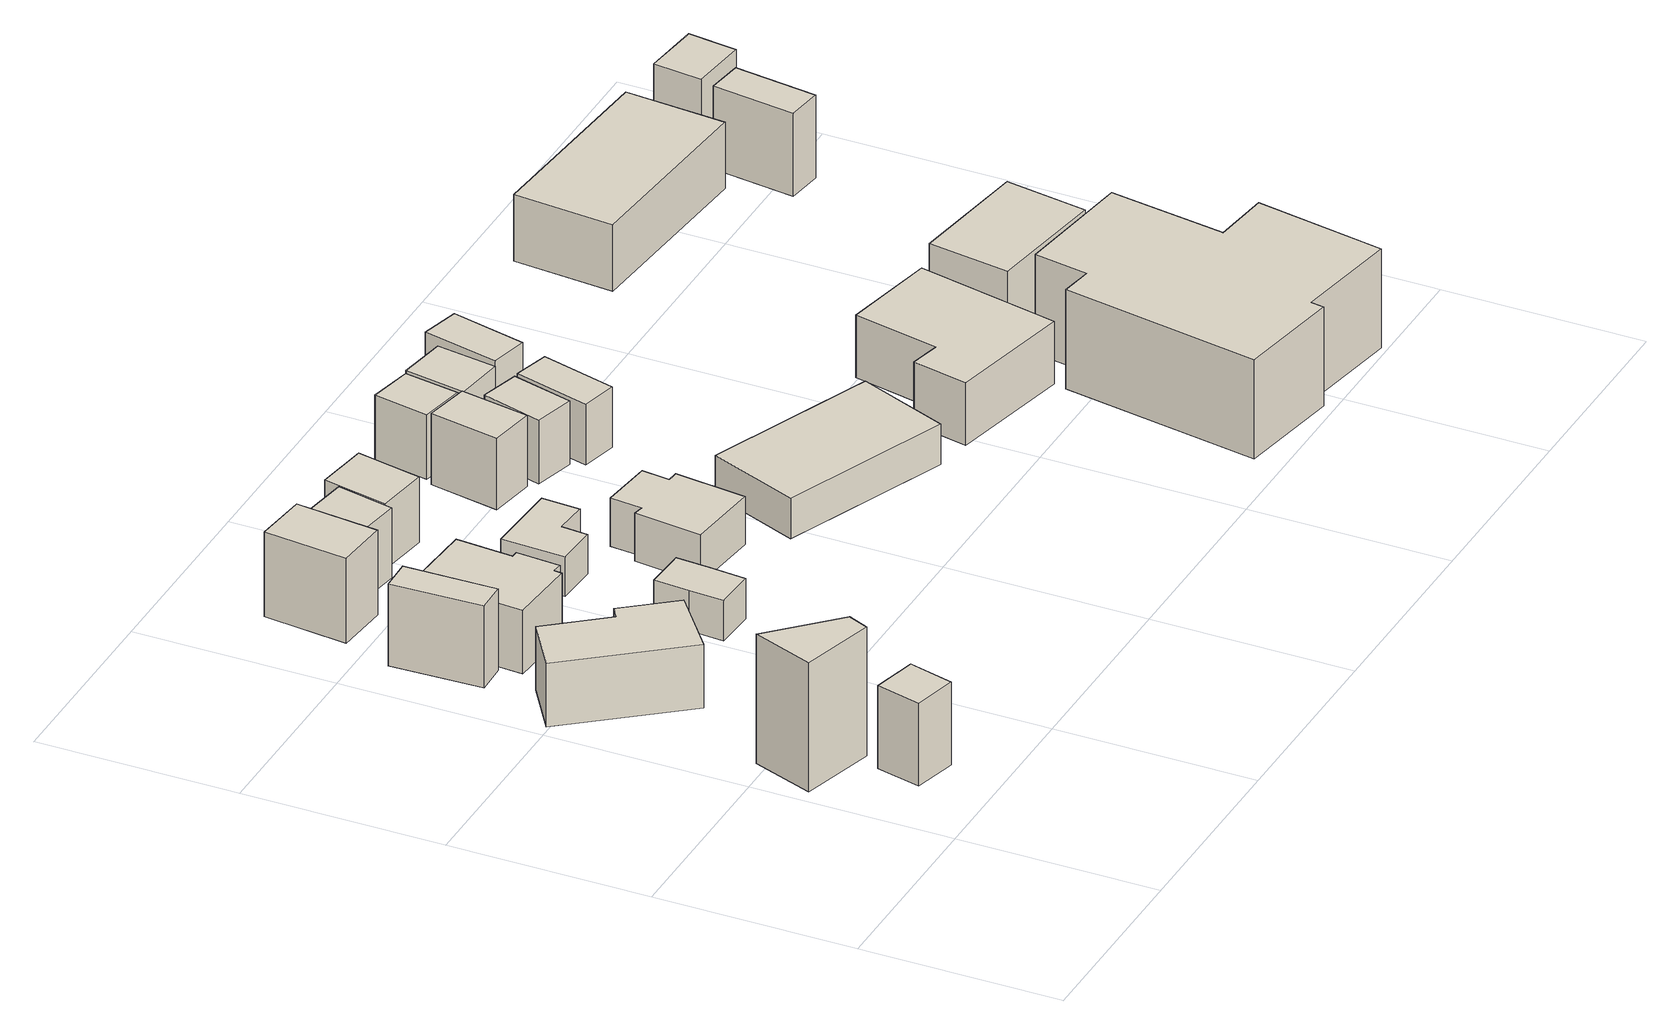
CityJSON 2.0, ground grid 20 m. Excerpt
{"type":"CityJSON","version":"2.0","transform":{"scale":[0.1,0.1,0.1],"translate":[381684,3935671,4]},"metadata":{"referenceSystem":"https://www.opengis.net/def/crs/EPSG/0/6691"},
"CityObjects":{
"building1":{"type":"Building","attributes":{"平成28年度建物利用現況.図形面積":35.05,"平成28年度建物利用現況.建物地上階数":3,"平成28年度建物利用現況.建物地下階数":0,"平成28年度建物利用現況.建物構造コード":"11","平成28年度建物利用現況.建物用途分類コード":"131","平成28年度建物利用現況.建物用途細分類コード":"0","平成28年度建物利用現況.延べ面積換算コード":"1","平成28年度建物利用現況.変化フラグ":"0","平成28年度建物利用現況.延べ面積換算係数":"1.000","平成28年度建物利用現況.過年度修正フラグ":"0","平成28年度建物利用現況.調整フラグ":"0","平成28年度建物利用現況.区市町村コード":"111","平成28年度建物利用現況.大字・町コード":"59","平成28年度建物利用現況.町・丁目コード":"3","平成28年度建物利用現況.13_区市町村コード_大字・町コード_町・丁目コード":"13111059003","平成28年度建物利用現況.区市町村名称":"大田区","平成28年度建物利用現況.町丁目名称":"矢口三丁目","地域地区":"11,18,25","多摩川浸水想定区域（計画規模）.規模":"L1","多摩川浸水想定区域（計画規模）.浸水ランク":"2","多摩川浸水想定区域（計画規模）.浸水深":1.45,"多摩川浸水想定区域（想定最大規模）.規模":"L2","多摩川浸水想定区域（想定最大規模）.浸水ランク":"2","多摩川浸水想定区域（想定最大規模）.浸水深":2.2,"多摩川浸水想定区域（想定最大規模）.継続時間":1,"城南地区浸水想定区域（想定最大規模）.規模":"L2","城南地区浸水想定区域（想定最大規模）.浸水ランク":"1","城南地区浸水想定区域（想定最大規模）.浸水深":0.032,"usage":"411","measuredHeight":13.8,"storeysAboveGround":3,"storeysBelowGround":0,"BuildingDetails.buildingRoofEdgeArea":35.05,"BuildingDetails.fireproofStructureType":"1001","BuildingDetails.districtsAndZonesType":"11","BuildingDetails.landUsePlanType":"2111","BuildingDetails.prefecture":"13","BuildingDetails.city":"13111","BuildingDetails.surveyYear":2016},"geometry":[{"type":"Solid","lod":"1","boundaries":[[[[0,1,2,3]],[[2,4,5,3]],[[1,6,4,2]],[[0,7,6,1]],[[3,5,7,0]],[[4,6,7,5]]]]}]},
"building2":{"type":"Building","attributes":{"平成28年度建物利用現況.図形面積":21.27,"平成28年度建物利用現況.建物地上階数":3,"平成28年度建物利用現況.建物地下階数":0,"平成28年度建物利用現況.建物構造コード":"12","平成28年度建物利用現況.建物用途分類コード":"131","平成28年度建物利用現況.建物用途細分類コード":"0","平成28年度建物利用現況.延べ面積換算コード":"2","平成28年度建物利用現況.変化フラグ":"2","平成28年度建物利用現況.延べ面積換算係数":"0.850","平成28年度建物利用現況.過年度修正フラグ":"0","平成28年度建物利用現況.調整フラグ":"0","平成28年度建物利用現況.区市町村コード":"111","平成28年度建物利用現況.大字・町コード":"59","平成28年度建物利用現況.町・丁目コード":"3","平成28年度建物利用現況.13_区市町村コード_大字・町コード_町・丁目コード":"13111059003","平成28年度建物利用現況.区市町村名称":"大田区","平成28年度建物利用現況.町丁目名称":"矢口三丁目","地域地区":"11,18,25","多摩川浸水想定区域（計画規模）.規模":"L1","多摩川浸水想定区域（計画規模）.浸水ランク":"2","多摩川浸水想定区域（計画規模）.浸水深":1.15,"多摩川浸水想定区域（想定最大規模）.規模":"L2","多摩川浸水想定区域（想定最大規模）.浸水ランク":"2","多摩川浸水想定区域（想定最大規模）.浸水深":1.9,"多摩川浸水想定区域（想定最大規模）.継続時間":1,"城南地区浸水想定区域（想定最大規模）.規模":"L2","城南地区浸水想定区域（想定最大規模）.浸水ランク":"1","城南地区浸水想定区域（想定最大規模）.浸水深":0.006,"usage":"411","measuredHeight":9.3,"storeysAboveGround":3,"storeysBelowGround":0,"BuildingDetails.buildingRoofEdgeArea":21.27,"BuildingDetails.fireproofStructureType":"1002","BuildingDetails.districtsAndZonesType":"11","BuildingDetails.landUsePlanType":"2111","BuildingDetails.prefecture":"13","BuildingDetails.city":"13111","BuildingDetails.surveyYear":2016},"geometry":[{"type":"Solid","lod":"1","boundaries":[[[[8,9,10,11]],[[10,12,13,11]],[[9,14,12,10]],[[8,15,14,9]],[[11,13,15,8]],[[12,14,15,13]]]]}]},
"building3":{"type":"Building","attributes":{"平成28年度建物利用現況.図形面積":94.79,"平成28年度建物利用現況.建物地上階数":2,"平成28年度建物利用現況.建物地下階数":0,"平成28年度建物利用現況.建物構造コード":"21","平成28年度建物利用現況.建物用途分類コード":"132","平成28年度建物利用現況.建物用途細分類コード":"0","平成28年度建物利用現況.延べ面積換算コード":"1","平成28年度建物利用現況.変化フラグ":"0","平成28年度建物利用現況.延べ面積換算係数":"1.000","平成28年度建物利用現況.過年度修正フラグ":"0","平成28年度建物利用現況.調整フラグ":"0","平成28年度建物利用現況.区市町村コード":"111","平成28年度建物利用現況.大字・町コード":"59","平成28年度建物利用現況.町・丁目コード":"3","平成28年度建物利用現況.13_区市町村コード_大字・町コード_町・丁目コード":"13111059003","平成28年度建物利用現況.区市町村名称":"大田区","平成28年度建物利用現況.町丁目名称":"矢口三丁目","地域地区":"11,18,25","多摩川浸水想定区域（計画規模）.規模":"L1","多摩川浸水想定区域（計画規模）.浸水ランク":"2","多摩川浸水想定区域（計画規模）.浸水深":1.55,"多摩川浸水想定区域（想定最大規模）.規模":"L2","多摩川浸水想定区域（想定最大規模）.浸水ランク":"2","多摩川浸水想定区域（想定最大規模）.浸水深":2.3,"多摩川浸水想定区域（想定最大規模）.継続時間":1,"城南地区浸水想定区域（想定最大規模）.規模":"L2","城南地区浸水想定区域（想定最大規模）.浸水ランク":"1","城南地区浸水想定区域（想定最大規模）.浸水深":0.013,"usage":"412","measuredHeight":7.3,"storeysAboveGround":2,"storeysBelowGround":0,"BuildingDetails.buildingRoofEdgeArea":94.79,"BuildingDetails.fireproofStructureType":"1003","BuildingDetails.districtsAndZonesType":"11","BuildingDetails.landUsePlanType":"2112","BuildingDetails.prefecture":"13","BuildingDetails.city":"13111","BuildingDetails.surveyYear":2016},"geometry":[{"type":"Solid","lod":"1","boundaries":[[[[16,17,18,19,20,21]],[[20,22,23,21]],[[19,24,22,20]],[[18,25,24,19]],[[17,26,25,18]],[[16,27,26,17]],[[21,23,27,16]],[[22,24,25,26,27,23]]]]}]},
"building4":{"type":"Building","attributes":{"平成28年度建物利用現況.図形面積":28.7,"平成28年度建物利用現況.建物地上階数":3,"平成28年度建物利用現況.建物地下階数":0,"平成28年度建物利用現況.建物構造コード":"12","平成28年度建物利用現況.建物用途分類コード":"131","平成28年度建物利用現況.建物用途細分類コード":"0","平成28年度建物利用現況.延べ面積換算コード":"2","平成28年度建物利用現況.変化フラグ":"0","平成28年度建物利用現況.延べ面積換算係数":"0.850","平成28年度建物利用現況.過年度修正フラグ":"0","平成28年度建物利用現況.調整フラグ":"0","平成28年度建物利用現況.区市町村コード":"111","平成28年度建物利用現況.大字・町コード":"59","平成28年度建物利用現況.町・丁目コード":"3","平成28年度建物利用現況.13_区市町村コード_大字・町コード_町・丁目コード":"13111059003","平成28年度建物利用現況.区市町村名称":"大田区","平成28年度建物利用現況.町丁目名称":"矢口三丁目","地域地区":"11,18,25","多摩川浸水想定区域（計画規模）.規模":"L1","多摩川浸水想定区域（計画規模）.浸水ランク":"2","多摩川浸水想定区域（計画規模）.浸水深":1.16,"多摩川浸水想定区域（想定最大規模）.規模":"L2","多摩川浸水想定区域（想定最大規模）.浸水ランク":"2","多摩川浸水想定区域（想定最大規模）.浸水深":1.84,"多摩川浸水想定区域（想定最大規模）.継続時間":1,"城南地区浸水想定区域（想定最大規模）.規模":"L2","城南地区浸水想定区域（想定最大規模）.浸水ランク":"1","城南地区浸水想定区域（想定最大規模）.浸水深":0.013,"usage":"411","measuredHeight":9.2,"storeysAboveGround":3,"storeysBelowGround":0,"BuildingDetails.buildingRoofEdgeArea":28.7,"BuildingDetails.fireproofStructureType":"1002","BuildingDetails.districtsAndZonesType":"11","BuildingDetails.landUsePlanType":"2111","BuildingDetails.prefecture":"13","BuildingDetails.city":"13111","BuildingDetails.surveyYear":2016},"geometry":[{"type":"Solid","lod":"1","boundaries":[[[[28,29,30,31]],[[30,32,33,31]],[[29,34,32,30]],[[28,35,34,29]],[[31,33,35,28]],[[32,34,35,33]]]]}]},
"building5":{"type":"Building","attributes":{"地域地区":"11,18,25","多摩川浸水想定区域（計画規模）.規模":"L1","多摩川浸水想定区域（計画規模）.浸水ランク":"2","多摩川浸水想定区域（計画規模）.浸水深":1.46,"多摩川浸水想定区域（想定最大規模）.規模":"L2","多摩川浸水想定区域（想定最大規模）.浸水ランク":"2","多摩川浸水想定区域（想定最大規模）.浸水深":2.14,"多摩川浸水想定区域（想定最大規模）.継続時間":1,"城南地区浸水想定区域（想定最大規模）.規模":"L2","城南地区浸水想定区域（想定最大規模）.浸水ランク":"1","城南地区浸水想定区域（想定最大規模）.浸水深":0.171,"usage":"412","measuredHeight":8.2,"BuildingDetails.fireproofStructureType":"0","BuildingDetails.districtsAndZonesType":"11","BuildingDetails.landUsePlanType":"0","BuildingDetails.prefecture":"13","BuildingDetails.city":"13111","BuildingDetails.surveyYear":2016},"geometry":[{"type":"Solid","lod":"1","boundaries":[[[[36,37,38,39,40,41,42,43]],[[42,44,45,43]],[[41,46,44,42]],[[40,47,46,41]],[[39,48,47,40]],[[38,49,48,39]],[[37,50,49,38]],[[36,51,50,37]],[[43,45,51,36]],[[44,46,47,48,49,50,51,45]]]]}]},
"building6":{"type":"Building","attributes":{"平成28年度建物利用現況.図形面積":45.7,"平成28年度建物利用現況.建物地上階数":2,"平成28年度建物利用現況.建物地下階数":0,"平成28年度建物利用現況.建物構造コード":"21","平成28年度建物利用現況.建物用途分類コード":"131","平成28年度建物利用現況.建物用途細分類コード":"0","平成28年度建物利用現況.延べ面積換算コード":"1","平成28年度建物利用現況.変化フラグ":"0","平成28年度建物利用現況.延べ面積換算係数":"1.000","平成28年度建物利用現況.過年度修正フラグ":"0","平成28年度建物利用現況.調整フラグ":"0","平成28年度建物利用現況.区市町村コード":"111","平成28年度建物利用現況.大字・町コード":"59","平成28年度建物利用現況.町・丁目コード":"3","平成28年度建物利用現況.13_区市町村コード_大字・町コード_町・丁目コード":"13111059003","平成28年度建物利用現況.区市町村名称":"大田区","平成28年度建物利用現況.町丁目名称":"矢口三丁目","地域地区":"11,18,25","多摩川浸水想定区域（計画規模）.規模":"L1","多摩川浸水想定区域（計画規模）.浸水ランク":"2","多摩川浸水想定区域（計画規模）.浸水深":1.4,"多摩川浸水想定区域（想定最大規模）.規模":"L2","多摩川浸水想定区域（想定最大規模）.浸水ランク":"2","多摩川浸水想定区域（想定最大規模）.浸水深":2.05,"多摩川浸水想定区域（想定最大規模）.継続時間":1,"城南地区浸水想定区域（想定最大規模）.規模":"L2","城南地区浸水想定区域（想定最大規模）.浸水ランク":"1","城南地区浸水想定区域（想定最大規模）.浸水深":0.172,"usage":"411","measuredHeight":9.5,"storeysAboveGround":2,"storeysBelowGround":0,"BuildingDetails.buildingRoofEdgeArea":45.7,"BuildingDetails.fireproofStructureType":"1003","BuildingDetails.districtsAndZonesType":"11","BuildingDetails.landUsePlanType":"2111","BuildingDetails.prefecture":"13","BuildingDetails.city":"13111","BuildingDetails.surveyYear":2016},"geometry":[{"type":"Solid","lod":"1","boundaries":[[[[52,53,54,55]],[[54,56,57,55]],[[53,58,56,54]],[[52,59,58,53]],[[55,57,59,52]],[[56,58,59,57]]]]}]},
"building7":{"type":"Building","attributes":{"平成28年度建物利用現況.図形面積":29.12,"平成28年度建物利用現況.建物地上階数":0,"平成28年度建物利用現況.建物地下階数":0,"平成28年度建物利用現況.建物構造コード":"0","平成28年度建物利用現況.建物用途分類コード":"112","平成28年度建物利用現況.建物用途細分類コード":"3","平成28年度建物利用現況.延べ面積換算コード":"0","平成28年度建物利用現況.変化フラグ":"0","平成28年度建物利用現況.延べ面積換算係数":"0.000","平成28年度建物利用現況.過年度修正フラグ":"0","平成28年度建物利用現況.調整フラグ":"1","平成28年度建物利用現況.説明注記":"物置","平成28年度建物利用現況.区市町村コード":"111","平成28年度建物利用現況.大字・町コード":"59","平成28年度建物利用現況.町・丁目コード":"3","平成28年度建物利用現況.13_区市町村コード_大字・町コード_町・丁目コード":"13111059003","平成28年度建物利用現況.区市町村名称":"大田区","平成28年度建物利用現況.町丁目名称":"矢口三丁目","地域地区":"11,18,25","多摩川浸水想定区域（計画規模）.規模":"L1","多摩川浸水想定区域（計画規模）.浸水ランク":"2","多摩川浸水想定区域（計画規模）.浸水深":1.82,"多摩川浸水想定区域（想定最大規模）.規模":"L2","多摩川浸水想定区域（想定最大規模）.浸水ランク":"2","多摩川浸水想定区域（想定最大規模）.浸水深":2.57,"多摩川浸水想定区域（想定最大規模）.継続時間":1,"城南地区浸水想定区域（想定最大規模）.規模":"L2","城南地区浸水想定区域（想定最大規模）.浸水ランク":"1","城南地区浸水想定区域（想定最大規模）.浸水深":0.171,"usage":"4227","measuredHeight":6.9,"BuildingDetails.buildingRoofEdgeArea":29.12,"BuildingDetails.fireproofStructureType":"0","BuildingDetails.districtsAndZonesType":"11","BuildingDetails.landUsePlanType":"2142","BuildingDetails.prefecture":"13","BuildingDetails.city":"13111","BuildingDetails.surveyYear":2016},"geometry":[{"type":"Solid","lod":"1","boundaries":[[[[60,61,62,63,64,65]],[[64,66,67,65]],[[63,68,66,64]],[[62,69,68,63]],[[61,70,69,62]],[[60,71,70,61]],[[65,67,71,60]],[[66,68,69,70,71,67]]]]}]},
"building8":{"type":"Building","attributes":{"平成28年度建物利用現況.図形面積":29.95,"平成28年度建物利用現況.建物地上階数":3,"平成28年度建物利用現況.建物地下階数":0,"平成28年度建物利用現況.建物構造コード":"21","平成28年度建物利用現況.建物用途分類コード":"131","平成28年度建物利用現況.建物用途細分類コード":"0","平成28年度建物利用現況.延べ面積換算コード":"1","平成28年度建物利用現況.変化フラグ":"0","平成28年度建物利用現況.延べ面積換算係数":"1.000","平成28年度建物利用現況.過年度修正フラグ":"0","平成28年度建物利用現況.調整フラグ":"0","平成28年度建物利用現況.区市町村コード":"111","平成28年度建物利用現況.大字・町コード":"59","平成28年度建物利用現況.町・丁目コード":"3","平成28年度建物利用現況.13_区市町村コード_大字・町コード_町・丁目コード":"13111059003","平成28年度建物利用現況.区市町村名称":"大田区","平成28年度建物利用現況.町丁目名称":"矢口三丁目","地域地区":"11,18,25","多摩川浸水想定区域（計画規模）.規模":"L1","多摩川浸水想定区域（計画規模）.浸水ランク":"2","多摩川浸水想定区域（計画規模）.浸水深":1.4,"多摩川浸水想定区域（想定最大規模）.規模":"L2","多摩川浸水想定区域（想定最大規模）.浸水ランク":"2","多摩川浸水想定区域（想定最大規模）.浸水深":2.05,"多摩川浸水想定区域（想定最大規模）.継続時間":1,"城南地区浸水想定区域（想定最大規模）.規模":"L2","城南地区浸水想定区域（想定最大規模）.浸水ランク":"1","城南地区浸水想定区域（想定最大規模）.浸水深":0.172,"usage":"411","measuredHeight":8.9,"storeysAboveGround":3,"storeysBelowGround":0,"BuildingDetails.buildingRoofEdgeArea":29.95,"BuildingDetails.fireproofStructureType":"1003","BuildingDetails.districtsAndZonesType":"11","BuildingDetails.landUsePlanType":"2111","BuildingDetails.prefecture":"13","BuildingDetails.city":"13111","BuildingDetails.surveyYear":2016},"geometry":[{"type":"Solid","lod":"1","boundaries":[[[[72,73,74,75]],[[74,76,77,75]],[[73,78,76,74]],[[72,79,78,73]],[[75,77,79,72]],[[76,78,79,77]]]]}]},
"building9":{"type":"Building","attributes":{"地域地区":"11,18,25","多摩川浸水想定区域（計画規模）.規模":"L1","多摩川浸水想定区域（計画規模）.浸水ランク":"2","多摩川浸水想定区域（計画規模）.浸水深":1.82,"多摩川浸水想定区域（想定最大規模）.規模":"L2","多摩川浸水想定区域（想定最大規模）.浸水ランク":"2","多摩川浸水想定区域（想定最大規模）.浸水深":2.57,"多摩川浸水想定区域（想定最大規模）.継続時間":1,"城南地区浸水想定区域（想定最大規模）.規模":"L2","城南地区浸水想定区域（想定最大規模）.浸水ランク":"1","城南地区浸水想定区域（想定最大規模）.浸水深":0.171,"usage":"4227","measuredHeight":4.7,"BuildingDetails.fireproofStructureType":"0","BuildingDetails.districtsAndZonesType":"11","BuildingDetails.landUsePlanType":"0","BuildingDetails.prefecture":"13","BuildingDetails.city":"13111","BuildingDetails.surveyYear":2016},"geometry":[{"type":"Solid","lod":"1","boundaries":[[[[80,81,82,83,84,85]],[[84,86,87,85]],[[83,88,86,84]],[[82,89,88,83]],[[81,90,89,82]],[[80,91,90,81]],[[85,87,91,80]],[[86,88,89,90,91,87]]]]}]},
"building10":{"type":"Building","attributes":{"平成28年度建物利用現況.図形面積":35.37,"平成28年度建物利用現況.建物地上階数":2,"平成28年度建物利用現況.建物地下階数":0,"平成28年度建物利用現況.建物構造コード":"21","平成28年度建物利用現況.建物用途分類コード":"131","平成28年度建物利用現況.建物用途細分類コード":"0","平成28年度建物利用現況.延べ面積換算コード":"1","平成28年度建物利用現況.変化フラグ":"0","平成28年度建物利用現況.延べ面積換算係数":"1.000","平成28年度建物利用現況.過年度修正フラグ":"0","平成28年度建物利用現況.調整フラグ":"0","平成28年度建物利用現況.区市町村コード":"111","平成28年度建物利用現況.大字・町コード":"59","平成28年度建物利用現況.町・丁目コード":"3","平成28年度建物利用現況.13_区市町村コード_大字・町コード_町・丁目コード":"13111059003","平成28年度建物利用現況.区市町村名称":"大田区","平成28年度建物利用現況.町丁目名称":"矢口三丁目","地域地区":"11,18,25","多摩川浸水想定区域（計画規模）.規模":"L1","多摩川浸水想定区域（計画規模）.浸水ランク":"2","多摩川浸水想定区域（計画規模）.浸水深":1.61,"多摩川浸水想定区域（想定最大規模）.規模":"L2","多摩川浸水想定区域（想定最大規模）.浸水ランク":"2","多摩川浸水想定区域（想定最大規模）.浸水深":2.32,"多摩川浸水想定区域（想定最大規模）.継続時間":1,"城南地区浸水想定区域（想定最大規模）.規模":"L2","城南地区浸水想定区域（想定最大規模）.浸水ランク":"1","城南地区浸水想定区域（想定最大規模）.浸水深":0.173,"usage":"411","measuredHeight":7.5,"storeysAboveGround":2,"storeysBelowGround":0,"BuildingDetails.buildingRoofEdgeArea":35.37,"BuildingDetails.fireproofStructureType":"1003","BuildingDetails.districtsAndZonesType":"11","BuildingDetails.landUsePlanType":"2111","BuildingDetails.prefecture":"13","BuildingDetails.city":"13111","BuildingDetails.surveyYear":2016},"geometry":[{"type":"Solid","lod":"1","boundaries":[[[[92,93,94,95]],[[94,96,97,95]],[[93,98,96,94]],[[92,99,98,93]],[[95,97,99,92]],[[96,98,99,97]]]]}]},
"building11":{"type":"Building","attributes":{"平成28年度建物利用現況.図形面積":67.79,"平成28年度建物利用現況.建物構造コード":"21","平成28年度建物利用現況.建物用途分類コード":"112","平成28年度建物利用現況.建物用途細分類コード":"3","平成28年度建物利用現況.延べ面積換算コード":"1","平成28年度建物利用現況.変化フラグ":"0","平成28年度建物利用現況.延べ面積換算係数":"1.000","平成28年度建物利用現況.過年度修正フラグ":"0","平成28年度建物利用現況.調整フラグ":"0","平成28年度建物利用現況.区市町村コード":"111","平成28年度建物利用現況.大字・町コード":"59","平成28年度建物利用現況.町・丁目コード":"3","平成28年度建物利用現況.13_区市町村コード_大字・町コード_町・丁目コード":"13111059003","平成28年度建物利用現況.区市町村名称":"大田区","平成28年度建物利用現況.町丁目名称":"矢口三丁目","地域地区":"11,18,25","多摩川浸水想定区域（計画規模）.規模":"L1","多摩川浸水想定区域（計画規模）.浸水ランク":"2","多摩川浸水想定区域（計画規模）.浸水深":1.82,"多摩川浸水想定区域（想定最大規模）.規模":"L2","多摩川浸水想定区域（想定最大規模）.浸水ランク":"2","多摩川浸水想定区域（想定最大規模）.浸水深":2.57,"多摩川浸水想定区域（想定最大規模）.継続時間":1,"城南地区浸水想定区域（想定最大規模）.規模":"L2","城南地区浸水想定区域（想定最大規模）.浸水ランク":"1","城南地区浸水想定区域（想定最大規模）.浸水深":0.174,"usage":"4227","measuredHeight":6.2,"storeysAboveGround":1,"storeysBelowGround":0,"BuildingDetails.buildingRoofEdgeArea":67.79,"BuildingDetails.fireproofStructureType":"1003","BuildingDetails.districtsAndZonesType":"11","BuildingDetails.landUsePlanType":"2142","BuildingDetails.prefecture":"13","BuildingDetails.city":"13111","BuildingDetails.surveyYear":2016},"geometry":[{"type":"Solid","lod":"1","boundaries":[[[[100,101,102,103,104,105,106,107]],[[106,108,109,107]],[[105,110,108,106]],[[104,111,110,105]],[[103,112,111,104]],[[102,113,112,103]],[[101,114,113,102]],[[100,115,114,101]],[[107,109,115,100]],[[108,110,111,112,113,114,115,109]]]]}]},
"building12":{"type":"Building","attributes":{"平成28年度建物利用現況.図形面積":33.08,"平成28年度建物利用現況.建物地上階数":2,"平成28年度建物利用現況.建物地下階数":0,"平成28年度建物利用現況.建物構造コード":"21","平成28年度建物利用現況.建物用途分類コード":"131","平成28年度建物利用現況.建物用途細分類コード":"0","平成28年度建物利用現況.延べ面積換算コード":"1","平成28年度建物利用現況.変化フラグ":"0","平成28年度建物利用現況.延べ面積換算係数":"1.000","平成28年度建物利用現況.過年度修正フラグ":"0","平成28年度建物利用現況.調整フラグ":"0","平成28年度建物利用現況.区市町村コード":"111","平成28年度建物利用現況.大字・町コード":"59","平成28年度建物利用現況.町・丁目コード":"3","平成28年度建物利用現況.13_区市町村コード_大字・町コード_町・丁目コード":"13111059003","平成28年度建物利用現況.区市町村名称":"大田区","平成28年度建物利用現況.町丁目名称":"矢口三丁目","地域地区":"11,18,25","多摩川浸水想定区域（計画規模）.規模":"L1","多摩川浸水想定区域（計画規模）.浸水ランク":"2","多摩川浸水想定区域（計画規模）.浸水深":1.71,"多摩川浸水想定区域（想定最大規模）.規模":"L2","多摩川浸水想定区域（想定最大規模）.浸水ランク":"2","多摩川浸水想定区域（想定最大規模）.浸水深":2.42,"多摩川浸水想定区域（想定最大規模）.継続時間":1,"城南地区浸水想定区域（想定最大規模）.規模":"L2","城南地区浸水想定区域（想定最大規模）.浸水ランク":"1","城南地区浸水想定区域（想定最大規模）.浸水深":0.208,"usage":"411","measuredHeight":8.7,"storeysAboveGround":2,"storeysBelowGround":0,"BuildingDetails.buildingRoofEdgeArea":33.08,"BuildingDetails.fireproofStructureType":"1003","BuildingDetails.districtsAndZonesType":"11","BuildingDetails.landUsePlanType":"2111","BuildingDetails.prefecture":"13","BuildingDetails.city":"13111","BuildingDetails.surveyYear":2016},"geometry":[{"type":"Solid","lod":"1","boundaries":[[[[116,117,118,119]],[[118,120,121,119]],[[117,122,120,118]],[[116,123,122,117]],[[119,121,123,116]],[[120,122,123,121]]]]}]},
"building13":{"type":"Building","attributes":{"平成28年度建物利用現況.図形面積":25.25,"平成28年度建物利用現況.建物地上階数":2,"平成28年度建物利用現況.建物地下階数":0,"平成28年度建物利用現況.建物構造コード":"21","平成28年度建物利用現況.建物用途分類コード":"131","平成28年度建物利用現況.建物用途細分類コード":"0","平成28年度建物利用現況.延べ面積換算コード":"1","平成28年度建物利用現況.変化フラグ":"0","平成28年度建物利用現況.延べ面積換算係数":"1.000","平成28年度建物利用現況.過年度修正フラグ":"0","平成28年度建物利用現況.調整フラグ":"0","平成28年度建物利用現況.区市町村コード":"111","平成28年度建物利用現況.大字・町コード":"59","平成28年度建物利用現況.町・丁目コード":"3","平成28年度建物利用現況.13_区市町村コード_大字・町コード_町・丁目コード":"13111059003","平成28年度建物利用現況.区市町村名称":"大田区","平成28年度建物利用現況.町丁目名称":"矢口三丁目","地域地区":"11,18,25","多摩川浸水想定区域（計画規模）.規模":"L1","多摩川浸水想定区域（計画規模）.浸水ランク":"2","多摩川浸水想定区域（計画規模）.浸水深":1.81,"多摩川浸水想定区域（想定最大規模）.規模":"L2","多摩川浸水想定区域（想定最大規模）.浸水ランク":"2","多摩川浸水想定区域（想定最大規模）.浸水深":2.52,"多摩川浸水想定区域（想定最大規模）.継続時間":1,"城南地区浸水想定区域（想定最大規模）.規模":"L2","城南地区浸水想定区域（想定最大規模）.浸水ランク":"1","城南地区浸水想定区域（想定最大規模）.浸水深":0.208,"usage":"411","measuredHeight":7.1,"storeysAboveGround":2,"storeysBelowGround":0,"BuildingDetails.buildingRoofEdgeArea":25.25,"BuildingDetails.fireproofStructureType":"1003","BuildingDetails.districtsAndZonesType":"11","BuildingDetails.landUsePlanType":"2111","BuildingDetails.prefecture":"13","BuildingDetails.city":"13111","BuildingDetails.surveyYear":2016},"geometry":[{"type":"Solid","lod":"1","boundaries":[[[[124,125,126,127]],[[126,128,129,127]],[[125,130,128,126]],[[124,131,130,125]],[[127,129,131,124]],[[128,130,131,129]]]]}]},
"building14":{"type":"Building","attributes":{"平成28年度建物利用現況.図形面積":26.09,"平成28年度建物利用現況.建物地上階数":2,"平成28年度建物利用現況.建物地下階数":0,"平成28年度建物利用現況.建物構造コード":"21","平成28年度建物利用現況.建物用途分類コード":"131","平成28年度建物利用現況.建物用途細分類コード":"0","平成28年度建物利用現況.延べ面積換算コード":"1","平成28年度建物利用現況.変化フラグ":"0","平成28年度建物利用現況.延べ面積換算係数":"1.000","平成28年度建物利用現況.過年度修正フラグ":"0","平成28年度建物利用現況.調整フラグ":"0","平成28年度建物利用現況.区市町村コード":"111","平成28年度建物利用現況.大字・町コード":"59","平成28年度建物利用現況.町・丁目コード":"3","平成28年度建物利用現況.13_区市町村コード_大字・町コード_町・丁目コード":"13111059003","平成28年度建物利用現況.区市町村名称":"大田区","平成28年度建物利用現況.町丁目名称":"矢口三丁目","地域地区":"11,18,25","多摩川浸水想定区域（計画規模）.規模":"L1","多摩川浸水想定区域（計画規模）.浸水ランク":"2","多摩川浸水想定区域（計画規模）.浸水深":1.71,"多摩川浸水想定区域（想定最大規模）.規模":"L2","多摩川浸水想定区域（想定最大規模）.浸水ランク":"2","多摩川浸水想定区域（想定最大規模）.浸水深":2.42,"多摩川浸水想定区域（想定最大規模）.継続時間":1,"城南地区浸水想定区域（想定最大規模）.規模":"L2","城南地区浸水想定区域（想定最大規模）.浸水ランク":"1","城南地区浸水想定区域（想定最大規模）.浸水深":0.173,"usage":"411","measuredHeight":7,"storeysAboveGround":2,"storeysBelowGround":0,"BuildingDetails.buildingRoofEdgeArea":26.09,"BuildingDetails.fireproofStructureType":"1003","BuildingDetails.districtsAndZonesType":"11","BuildingDetails.landUsePlanType":"2111","BuildingDetails.prefecture":"13","BuildingDetails.city":"13111","BuildingDetails.surveyYear":2016},"geometry":[{"type":"Solid","lod":"1","boundaries":[[[[132,133,134,135]],[[134,136,137,135]],[[133,138,136,134]],[[132,139,138,133]],[[135,137,139,132]],[[136,138,139,137]]]]}]},
"building15":{"type":"Building","attributes":{"地域地区":"11,18,25","多摩川浸水想定区域（計画規模）.規模":"L1","多摩川浸水想定区域（計画規模）.浸水ランク":"2","多摩川浸水想定区域（計画規模）.浸水深":1.82,"多摩川浸水想定区域（想定最大規模）.規模":"L2","多摩川浸水想定区域（想定最大規模）.浸水ランク":"2","多摩川浸水想定区域（想定最大規模）.浸水深":2.57,"多摩川浸水想定区域（想定最大規模）.継続時間":1,"城南地区浸水想定区域（想定最大規模）.規模":"L2","城南地区浸水想定区域（想定最大規模）.浸水ランク":"1","城南地区浸水想定区域（想定最大規模）.浸水深":0.174,"measuredHeight":5.2,"BuildingDetails.fireproofStructureType":"0","BuildingDetails.districtsAndZonesType":"11","BuildingDetails.landUsePlanType":"0","BuildingDetails.prefecture":"13","BuildingDetails.city":"13111","BuildingDetails.surveyYear":2016},"geometry":[{"type":"Solid","lod":"1","boundaries":[[[[140,141,142,143]],[[142,144,145,143]],[[141,146,144,142]],[[140,147,146,141]],[[143,145,147,140]],[[144,146,147,145]]]]}]},
"building16":{"type":"Building","attributes":{"平成28年度建物利用現況.図形面積":29.08,"平成28年度建物利用現況.建物地上階数":2,"平成28年度建物利用現況.建物地下階数":0,"平成28年度建物利用現況.建物構造コード":"21","平成28年度建物利用現況.建物用途分類コード":"131","平成28年度建物利用現況.建物用途細分類コード":"0","平成28年度建物利用現況.延べ面積換算コード":"1","平成28年度建物利用現況.変化フラグ":"0","平成28年度建物利用現況.延べ面積換算係数":"1.000","平成28年度建物利用現況.過年度修正フラグ":"0","平成28年度建物利用現況.調整フラグ":"0","平成28年度建物利用現況.区市町村コード":"111","平成28年度建物利用現況.大字・町コード":"59","平成28年度建物利用現況.町・丁目コード":"3","平成28年度建物利用現況.13_区市町村コード_大字・町コード_町・丁目コード":"13111059003","平成28年度建物利用現況.区市町村名称":"大田区","平成28年度建物利用現況.町丁目名称":"矢口三丁目","地域地区":"11,18,25","多摩川浸水想定区域（計画規模）.規模":"L1","多摩川浸水想定区域（計画規模）.浸水ランク":"2","多摩川浸水想定区域（計画規模）.浸水深":1.71,"多摩川浸水想定区域（想定最大規模）.規模":"L2","多摩川浸水想定区域（想定最大規模）.浸水ランク":"2","多摩川浸水想定区域（想定最大規模）.浸水深":2.42,"多摩川浸水想定区域（想定最大規模）.継続時間":1,"城南地区浸水想定区域（想定最大規模）.規模":"L2","城南地区浸水想定区域（想定最大規模）.浸水ランク":"1","城南地区浸水想定区域（想定最大規模）.浸水深":0.17,"usage":"411","measuredHeight":6.5,"storeysAboveGround":2,"storeysBelowGround":0,"BuildingDetails.buildingRoofEdgeArea":29.08,"BuildingDetails.fireproofStructureType":"1003","BuildingDetails.districtsAndZonesType":"11","BuildingDetails.landUsePlanType":"2111","BuildingDetails.prefecture":"13","BuildingDetails.city":"13111","BuildingDetails.surveyYear":2016},"geometry":[{"type":"Solid","lod":"1","boundaries":[[[[148,149,150,151]],[[150,152,153,151]],[[149,154,152,150]],[[148,155,154,149]],[[151,153,155,148]],[[152,154,155,153]]]]}]},
"building17":{"type":"Building","attributes":{"平成28年度建物利用現況.図形面積":30.72,"平成28年度建物利用現況.建物地上階数":2,"平成28年度建物利用現況.建物地下階数":0,"平成28年度建物利用現況.建物構造コード":"21","平成28年度建物利用現況.建物用途分類コード":"131","平成28年度建物利用現況.建物用途細分類コード":"0","平成28年度建物利用現況.延べ面積換算コード":"1","平成28年度建物利用現況.変化フラグ":"0","平成28年度建物利用現況.延べ面積換算係数":"1.000","平成28年度建物利用現況.過年度修正フラグ":"0","平成28年度建物利用現況.調整フラグ":"0","平成28年度建物利用現況.区市町村コード":"111","平成28年度建物利用現況.大字・町コード":"59","平成28年度建物利用現況.町・丁目コード":"3","平成28年度建物利用現況.13_区市町村コード_大字・町コード_町・丁目コード":"13111059003","平成28年度建物利用現況.区市町村名称":"大田区","平成28年度建物利用現況.町丁目名称":"矢口三丁目","地域地区":"11,18,25","多摩川浸水想定区域（計画規模）.規模":"L1","多摩川浸水想定区域（計画規模）.浸水ランク":"2","多摩川浸水想定区域（計画規模）.浸水深":1.81,"多摩川浸水想定区域（想定最大規模）.規模":"L2","多摩川浸水想定区域（想定最大規模）.浸水ランク":"2","多摩川浸水想定区域（想定最大規模）.浸水深":2.52,"多摩川浸水想定区域（想定最大規模）.継続時間":1,"城南地区浸水想定区域（想定最大規模）.規模":"L2","城南地区浸水想定区域（想定最大規模）.浸水ランク":"1","城南地区浸水想定区域（想定最大規模）.浸水深":0.208,"usage":"411","measuredHeight":6.9,"storeysAboveGround":2,"storeysBelowGround":0,"BuildingDetails.buildingRoofEdgeArea":30.72,"BuildingDetails.fireproofStructureType":"1003","BuildingDetails.districtsAndZonesType":"11","BuildingDetails.landUsePlanType":"2111","BuildingDetails.prefecture":"13","BuildingDetails.city":"13111","BuildingDetails.surveyYear":2016},"geometry":[{"type":"Solid","lod":"1","boundaries":[[[[156,157,158,159]],[[158,160,161,159]],[[157,162,160,158]],[[156,163,162,157]],[[159,161,163,156]],[[160,162,163,161]]]]}]},
"building18":{"type":"Building","attributes":{"平成28年度建物利用現況.図形面積":30.88,"平成28年度建物利用現況.建物地上階数":2,"平成28年度建物利用現況.建物地下階数":0,"平成28年度建物利用現況.建物構造コード":"21","平成28年度建物利用現況.建物用途分類コード":"131","平成28年度建物利用現況.建物用途細分類コード":"0","平成28年度建物利用現況.延べ面積換算コード":"1","平成28年度建物利用現況.変化フラグ":"0","平成28年度建物利用現況.延べ面積換算係数":"1.000","平成28年度建物利用現況.過年度修正フラグ":"0","平成28年度建物利用現況.調整フラグ":"0","平成28年度建物利用現況.区市町村コード":"111","平成28年度建物利用現況.大字・町コード":"59","平成28年度建物利用現況.町・丁目コード":"3","平成28年度建物利用現況.13_区市町村コード_大字・町コード_町・丁目コード":"13111059003","平成28年度建物利用現況.区市町村名称":"大田区","平成28年度建物利用現況.町丁目名称":"矢口三丁目","地域地区":"11,18,25","多摩川浸水想定区域（計画規模）.規模":"L1","多摩川浸水想定区域（計画規模）.浸水ランク":"2","多摩川浸水想定区域（計画規模）.浸水深":1.68,"多摩川浸水想定区域（想定最大規模）.規模":"L2","多摩川浸水想定区域（想定最大規模）.浸水ランク":"2","多摩川浸水想定区域（想定最大規模）.浸水深":2.42,"多摩川浸水想定区域（想定最大規模）.継続時間":1,"城南地区浸水想定区域（想定最大規模）.規模":"L2","城南地区浸水想定区域（想定最大規模）.浸水ランク":"1","城南地区浸水想定区域（想定最大規模）.浸水深":0.208,"usage":"411","measuredHeight":6.9,"storeysAboveGround":2,"storeysBelowGround":0,"BuildingDetails.buildingRoofEdgeArea":30.88,"BuildingDetails.fireproofStructureType":"1003","BuildingDetails.districtsAndZonesType":"11","BuildingDetails.landUsePlanType":"2111","BuildingDetails.prefecture":"13","BuildingDetails.city":"13111","BuildingDetails.surveyYear":2016},"geometry":[{"type":"Solid","lod":"1","boundaries":[[[[164,165,166,167]],[[166,168,169,167]],[[165,170,168,166]],[[164,171,170,165]],[[167,169,171,164]],[[168,170,171,169]]]]}]},
"building19":{"type":"Building","attributes":{"平成28年度建物利用現況.図形面積":158.05,"平成28年度建物利用現況.建物地上階数":2,"平成28年度建物利用現況.建物地下階数":0,"平成28年度建物利用現況.建物構造コード":"21","平成28年度建物利用現況.建物用途分類コード":"132","平成28年度建物利用現況.建物用途細分類コード":"0","平成28年度建物利用現況.延べ面積換算コード":"1","平成28年度建物利用現況.変化フラグ":"0","平成28年度建物利用現況.延べ面積換算係数":"1.000","平成28年度建物利用現況.過年度修正フラグ":"0","平成28年度建物利用現況.調整フラグ":"0","平成28年度建物利用現況.区市町村コード":"111","平成28年度建物利用現況.大字・町コード":"59","平成28年度建物利用現況.町・丁目コード":"3","平成28年度建物利用現況.13_区市町村コード_大字・町コード_町・丁目コード":"13111059003","平成28年度建物利用現況.区市町村名称":"大田区","平成28年度建物利用現況.町丁目名称":"矢口三丁目","地域地区":"11,18,25","多摩川浸水想定区域（計画規模）.規模":"L1","多摩川浸水想定区域（計画規模）.浸水ランク":"2","多摩川浸水想定区域（計画規模）.浸水深":2.17,"多摩川浸水想定区域（想定最大規模）.規模":"L2","多摩川浸水想定区域（想定最大規模）.浸水ランク":"3","多摩川浸水想定区域（想定最大規模）.浸水深":3.06,"多摩川浸水想定区域（想定最大規模）.継続時間":1,"城南地区浸水想定区域（想定最大規模）.規模":"L2","城南地区浸水想定区域（想定最大規模）.浸水ランク":"1","城南地区浸水想定区域（想定最大規模）.浸水深":0.191,"usage":"412","measuredHeight":7.8,"storeysAboveGround":2,"storeysBelowGround":0,"BuildingDetails.buildingRoofEdgeArea":158.05,"BuildingDetails.fireproofStructureType":"1003","BuildingDetails.districtsAndZonesType":"11","BuildingDetails.landUsePlanType":"2112","BuildingDetails.prefecture":"13","BuildingDetails.city":"13111","BuildingDetails.surveyYear":2016},"geometry":[{"type":"Solid","lod":"1","boundaries":[[[[172,173,174,175,176,177]],[[176,178,179,177]],[[175,180,178,176]],[[174,181,180,175]],[[173,182,181,174]],[[172,183,182,173]],[[177,179,183,172]],[[178,180,181,182,183,179]]]]}]},
"building20":{"type":"Building","attributes":{"平成28年度建物利用現況.図形面積":454.35,"平成28年度建物利用現況.建物地上階数":3,"平成28年度建物利用現況.建物地下階数":0,"平成28年度建物利用現況.建物構造コード":"11","平成28年度建物利用現況.建物用途分類コード":"141","平成28年度建物利用現況.建物用途細分類コード":"0","平成28年度建物利用現況.延べ面積換算コード":"2","平成28年度建物利用現況.変化フラグ":"2","平成28年度建物利用現況.延べ面積換算係数":"0.850","平成28年度建物利用現況.過年度修正フラグ":"0","平成28年度建物利用現況.調整フラグ":"0","平成28年度建物利用現況.区市町村コード":"111","平成28年度建物利用現況.大字・町コード":"59","平成28年度建物利用現況.町・丁目コード":"3","平成28年度建物利用現況.13_区市町村コード_大字・町コード_町・丁目コード":"13111059003","平成28年度建物利用現況.区市町村名称":"大田区","平成28年度建物利用現況.町丁目名称":"矢口三丁目","地域地区":"11,18,25","多摩川浸水想定区域（計画規模）.規模":"L1","多摩川浸水想定区域（計画規模）.浸水ランク":"2","多摩川浸水想定区域（計画規模）.浸水深":1.17,"多摩川浸水想定区域（想定最大規模）.規模":"L2","多摩川浸水想定区域（想定最大規模）.浸水ランク":"2","多摩川浸水想定区域（想定最大規模）.浸水深":2.12,"多摩川浸水想定区域（想定最大規模）.継続時間":7,"城南地区浸水想定区域（想定最大規模）.規模":"L2","城南地区浸水想定区域（想定最大規模）.浸水ランク":"1","城南地区浸水想定区域（想定最大規模）.浸水深":0.182,"usage":"441","measuredHeight":13.1,"storeysAboveGround":3,"storeysBelowGround":0,"BuildingDetails.buildingRoofEdgeArea":454.35,"BuildingDetails.fireproofStructureType":"1001","BuildingDetails.districtsAndZonesType":"11","BuildingDetails.landUsePlanType":"213","BuildingDetails.prefecture":"13","BuildingDetails.city":"13111","BuildingDetails.surveyYear":2016},"geometry":[{"type":"Solid","lod":"1","boundaries":[[[[184,185,186,187,188,189,190,191,192,193]],[[192,194,195,193]],[[191,196,194,192]],[[190,197,196,191]],[[189,198,197,190]],[[188,199,198,189]],[[187,200,199,188]],[[186,201,200,187]],[[185,202,201,186]],[[184,203,202,185]],[[193,195,203,184]],[[194,196,197,198,199,200,201,202,203,195]]]]}]},
"building21":{"type":"Building","attributes":{"平成28年度建物利用現況.図形面積":101.62,"平成28年度建物利用現況.建物地上階数":2,"平成28年度建物利用現況.建物地下階数":0,"平成28年度建物利用現況.建物構造コード":"21","平成28年度建物利用現況.建物用途分類コード":"142","平成28年度建物利用現況.建物用途細分類コード":"0","平成28年度建物利用現況.延べ面積換算コード":"1","平成28年度建物利用現況.変化フラグ":"0","平成28年度建物利用現況.延べ面積換算係数":"1.000","平成28年度建物利用現況.過年度修正フラグ":"0","平成28年度建物利用現況.調整フラグ":"0","平成28年度建物利用現況.区市町村コード":"111","平成28年度建物利用現況.大字・町コード":"59","平成28年度建物利用現況.町・丁目コード":"3","平成28年度建物利用現況.13_区市町村コード_大字・町コード_町・丁目コード":"13111059003","平成28年度建物利用現況.区市町村名称":"大田区","平成28年度建物利用現況.町丁目名称":"矢口三丁目","地域地区":"11,18,25","多摩川浸水想定区域（計画規模）.規模":"L1","多摩川浸水想定区域（計画規模）.浸水ランク":"2","多摩川浸水想定区域（計画規模）.浸水深":2.14,"多摩川浸水想定区域（想定最大規模）.規模":"L2","多摩川浸水想定区域（想定最大規模）.浸水ランク":"3","多摩川浸水想定区域（想定最大規模）.浸水深":3.02,"多摩川浸水想定区域（想定最大規模）.継続時間":1,"城南地区浸水想定区域（想定最大規模）.規模":"L2","城南地区浸水想定区域（想定最大規模）.浸水ランク":"1","城南地区浸水想定区域（想定最大規模）.浸水深":0.191,"usage":"415","measuredHeight":8.5,"storeysAboveGround":2,"storeysBelowGround":0,"BuildingDetails.buildingRoofEdgeArea":101.62,"BuildingDetails.fireproofStructureType":"1003","BuildingDetails.districtsAndZonesType":"11","BuildingDetails.landUsePlanType":"2115","BuildingDetails.prefecture":"13","BuildingDetails.city":"13111","BuildingDetails.surveyYear":2016},"geometry":[{"type":"Solid","lod":"1","boundaries":[[[[204,205,206,207]],[[206,208,209,207]],[[205,210,208,206]],[[204,211,210,205]],[[207,209,211,204]],[[208,210,211,209]]]]}]},
"building22":{"type":"Building","attributes":{"平成28年度建物利用現況.図形面積":196.82,"平成28年度建物利用現況.建物地上階数":2,"平成28年度建物利用現況.建物地下階数":0,"平成28年度建物利用現況.建物構造コード":"21","平成28年度建物利用現況.建物用途分類コード":"132","平成28年度建物利用現況.建物用途細分類コード":"0","平成28年度建物利用現況.延べ面積換算コード":"1","平成28年度建物利用現況.変化フラグ":"0","平成28年度建物利用現況.延べ面積換算係数":"1.000","平成28年度建物利用現況.過年度修正フラグ":"0","平成28年度建物利用現況.調整フラグ":"0","平成28年度建物利用現況.区市町村コード":"111","平成28年度建物利用現況.大字・町コード":"59","平成28年度建物利用現況.町・丁目コード":"3","平成28年度建物利用現況.13_区市町村コード_大字・町コード_町・丁目コード":"13111059003","平成28年度建物利用現況.区市町村名称":"大田区","平成28年度建物利用現況.町丁目名称":"矢口三丁目","地域地区":"11,18,25","多摩川浸水想定区域（計画規模）.規模":"L1","多摩川浸水想定区域（計画規模）.浸水ランク":"2","多摩川浸水想定区域（計画規模）.浸水深":1.48,"多摩川浸水想定区域（想定最大規模）.規模":"L2","多摩川浸水想定区域（想定最大規模）.浸水ランク":"2","多摩川浸水想定区域（想定最大規模）.浸水深":2.22,"多摩川浸水想定区域（想定最大規模）.継続時間":1,"城南地区浸水想定区域（想定最大規模）.規模":"L2","城南地区浸水想定区域（想定最大規模）.浸水ランク":"1","城南地区浸水想定区域（想定最大規模）.浸水深":0.208,"usage":"412","measuredHeight":7.7,"storeysAboveGround":2,"storeysBelowGround":0,"BuildingDetails.buildingRoofEdgeArea":196.82,"BuildingDetails.fireproofStructureType":"1003","BuildingDetails.districtsAndZonesType":"11","BuildingDetails.landUsePlanType":"2112","BuildingDetails.prefecture":"13","BuildingDetails.city":"13111","BuildingDetails.surveyYear":2016},"geometry":[{"type":"Solid","lod":"1","boundaries":[[[[212,213,214,215]],[[214,216,217,215]],[[213,218,216,214]],[[212,219,218,213]],[[215,217,219,212]],[[216,218,219,217]]]]}]},
"building23":{"type":"Building","attributes":{"平成28年度建物利用現況.図形面積":30.42,"平成28年度建物利用現況.建物地上階数":2,"平成28年度建物利用現況.建物地下階数":0,"平成28年度建物利用現況.建物構造コード":"21","平成28年度建物利用現況.建物用途分類コード":"131","平成28年度建物利用現況.建物用途細分類コード":"0","平成28年度建物利用現況.延べ面積換算コード":"2","平成28年度建物利用現況.変化フラグ":"0","平成28年度建物利用現況.延べ面積換算係数":"0.900","平成28年度建物利用現況.過年度修正フラグ":"0","平成28年度建物利用現況.調整フラグ":"0","平成28年度建物利用現況.区市町村コード":"111","平成28年度建物利用現況.大字・町コード":"59","平成28年度建物利用現況.町・丁目コード":"3","平成28年度建物利用現況.13_区市町村コード_大字・町コード_町・丁目コード":"13111059003","平成28年度建物利用現況.区市町村名称":"大田区","平成28年度建物利用現況.町丁目名称":"矢口三丁目","地域地区":"11,18,25","多摩川浸水想定区域（計画規模）.規模":"L1","多摩川浸水想定区域（計画規模）.浸水ランク":"2","多摩川浸水想定区域（計画規模）.浸水深":1.41,"多摩川浸水想定区域（想定最大規模）.規模":"L2","多摩川浸水想定区域（想定最大規模）.浸水ランク":"2","多摩川浸水想定区域（想定最大規模）.浸水深":2.15,"多摩川浸水想定区域（想定最大規模）.継続時間":1,"城南地区浸水想定区域（想定最大規模）.規模":"L2","城南地区浸水想定区域（想定最大規模）.浸水ランク":"1","城南地区浸水想定区域（想定最大規模）.浸水深":0.009,"usage":"411","measuredHeight":8.9,"storeysAboveGround":2,"storeysBelowGround":0,"BuildingDetails.buildingRoofEdgeArea":30.42,"BuildingDetails.fireproofStructureType":"1003","BuildingDetails.districtsAndZonesType":"11","BuildingDetails.landUsePlanType":"2111","BuildingDetails.prefecture":"13","BuildingDetails.city":"13111","BuildingDetails.surveyYear":2016},"geometry":[{"type":"Solid","lod":"1","boundaries":[[[[220,221,222,223]],[[222,224,225,223]],[[221,226,224,222]],[[220,227,226,221]],[[223,225,227,220]],[[224,226,227,225]]]]}]},
"building24":{"type":"Building","attributes":{"平成28年度建物利用現況.図形面積":28.77,"平成28年度建物利用現況.建物地上階数":2,"平成28年度建物利用現況.建物地下階数":0,"平成28年度建物利用現況.建物構造コード":"21","平成28年度建物利用現況.建物用途分類コード":"131","平成28年度建物利用現況.建物用途細分類コード":"0","平成28年度建物利用現況.延べ面積換算コード":"2","平成28年度建物利用現況.変化フラグ":"0","平成28年度建物利用現況.延べ面積換算係数":"0.900","平成28年度建物利用現況.過年度修正フラグ":"0","平成28年度建物利用現況.調整フラグ":"0","平成28年度建物利用現況.区市町村コード":"111","平成28年度建物利用現況.大字・町コード":"59","平成28年度建物利用現況.町・丁目コード":"3","平成28年度建物利用現況.13_区市町村コード_大字・町コード_町・丁目コード":"13111059003","平成28年度建物利用現況.区市町村名称":"大田区","平成28年度建物利用現況.町丁目名称":"矢口三丁目","地域地区":"11,18,25","多摩川浸水想定区域（計画規模）.規模":"L1","多摩川浸水想定区域（計画規模）.浸水ランク":"2","多摩川浸水想定区域（計画規模）.浸水深":1.61,"多摩川浸水想定区域（想定最大規模）.規模":"L2","多摩川浸水想定区域（想定最大規模）.浸水ランク":"2","多摩川浸水想定区域（想定最大規模）.浸水深":2.35,"多摩川浸水想定区域（想定最大規模）.継続時間":1,"usage":"411","measuredHeight":9.1,"storeysAboveGround":2,"storeysBelowGround":0,"BuildingDetails.buildingRoofEdgeArea":28.77,"BuildingDetails.fireproofStructureType":"1003","BuildingDetails.districtsAndZonesType":"11","BuildingDetails.landUsePlanType":"2111","BuildingDetails.prefecture":"13","BuildingDetails.city":"13111","BuildingDetails.surveyYear":2016},"geometry":[{"type":"Solid","lod":"1","boundaries":[[[[228,229,230,231]],[[230,232,233,231]],[[229,234,232,230]],[[228,235,234,229]],[[231,233,235,228]],[[232,234,235,233]]]]}]}
},
"vertices":[
[82,124,12],[7,145,12],[30,207,12],[91,145,12],[30,207,146],[91,145,146],[7,145,146],[82,124,146],
[95,48,16],[51,59,16],[62,104,16],[107,93,16],[62,104,102],[107,93,102],[51,59,102],[95,48,102],
[114,385,11],[153,335,11],[94,288,11],[7,400,11],[58,434,11],[103,377,11],[58,434,77],[103,377,77],[7,400,77],[94,288,77],[153,335,77],[114,385,77],
[39,475,13],[36,567,13],[68,568,13],[70,476,13],[68,568,98],[70,476,98],[36,567,98],[39,475,98],
[80,457,9],[87,565,9],[161,560,9],[157,503,9],[164,503,9],[161,459,9],[151,460,9],[150,452,9],[151,460,75],[150,452,75],[161,459,75],[164,503,75],[157,503,75],[161,560,75],[87,565,75],[80,457,75],
[112,613,10],[58,618,10],[67,702,10],[121,696,10],[67,702,98],[121,696,98],[58,618,98],[112,613,98],
[247,354,10],[244,318,10],[203,320,10],[205,355,10],[207,390,10],[249,388,10],[207,390,52],[249,388,52],[205,355,52],[203,320,52],[244,318,52],[247,354,52],
[175,629,8],[124,637,8],[136,694,8],[187,686,8],[136,694,81],[187,686,81],[124,637,81],[175,629,81],
[293,539,7],[291,501,7],[258,503,7],[256,477,7],[214,479,7],[217,543,7],[214,479,48],[217,543,48],[256,477,48],[258,503,48],[291,501,48],[293,539,48],
[240,633,7],[187,641,7],[200,706,7],[253,698,7],[200,706,75],[253,698,75],[187,641,75],[240,633,75],
[350,442,11],[361,441,11],[353,370,11],[279,378,11],[287,446,11],[297,444,11],[300,476,11],[353,470,11],[300,476,61],[353,470,61],[297,444,61],[287,446,61],[279,378,61],[353,370,61],[361,441,61],[350,442,61],
[365,587,6],[319,595,6],[332,665,6],[377,656,6],[332,665,80],[377,656,80],[319,595,80],[365,587,80],
[383,663,6],[338,672,6],[348,727,6],[392,718,6],[348,727,73],[392,718,73],[338,672,73],[383,663,73],
[414,569,6],[373,580,6],[391,641,6],[430,630,6],[391,641,72],[430,630,72],[373,580,72],[414,569,72],
[550,273,8],[383,340,8],[419,430,8],[586,363,8],[419,430,50],[586,363,50],[383,340,50],[550,273,50],
[455,547,6],[419,556,6],[439,632,6],[475,622,6],[439,632,69],[475,622,69],[419,556,69],[455,547,69],
[439,653,7],[389,660,7],[399,721,7],[448,713,7],[399,721,71],[448,713,71],[389,660,71],[439,653,71],
[483,647,7],[445,656,7],[462,732,7],[501,722,7],[462,732,72],[501,722,72],[445,656,72],[483,647,72],
[714,240,7],[589,267,7],[601,323,7],[631,316,7],[649,402,7],[744,383,7],[649,402,72],[744,383,72],[631,316,72],[601,323,72],[589,267,72],[714,240,72],
[852,141,9],[910,134,9],[887,4,9],[781,22,9],[779,9,9],[674,27,9],[708,226,9],[740,221,9],[749,275,9],[870,258,9],[749,275,112],[870,258,112],[740,221,112],[708,226,112],[674,27,112],[779,9,112],[781,22,112],[887,4,112],[910,134,112],[852,141,112],
[873,285,6],[752,303,6],[764,385,6],[886,367,6],[764,385,85],[886,367,85],[752,303,85],[873,285,85],
[880,638,8],[685,655,8],[693,755,8],[888,738,8],[693,755,77],[888,738,77],[685,655,77],[880,638,77],
[927,572,10],[891,577,10],[902,660,10],[938,655,10],[902,660,96],[938,655,96],[891,577,96],[927,572,96],
[965,667,9],[907,674,9],[913,723,9],[971,716,9],[913,723,96],[971,716,96],[907,674,96],[965,667,96]
]}
